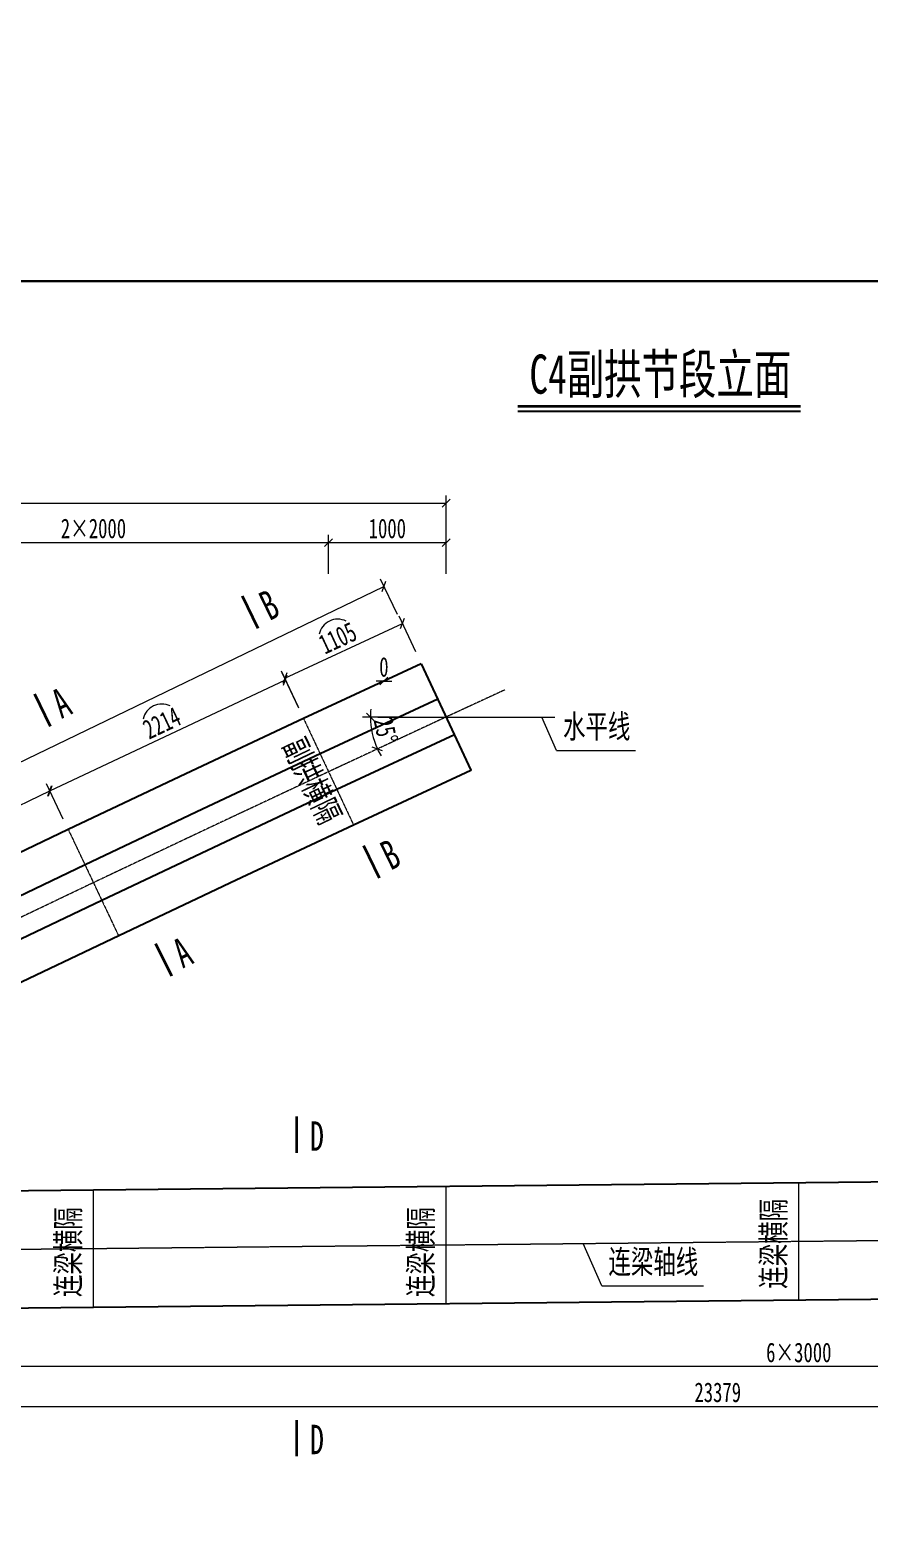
# Model space of a CAD drawing. Header units: millimetres. Extents: x -60009 to 63758, y -2164 to 95433.
# Drawn here: x -12021 to -4881, y 24024 to 36699 of the extents above; entities that cross this region are included whole.
import ezdxf
from ezdxf.enums import TextEntityAlignment as Align

# ---------------------------------------------------------------- set-up
doc = ezdxf.new("R2010")
doc.units = ezdxf.units.MM
doc.linetypes.add('CENTER2', pattern=[28.575000000000003, 19.05, -3.175, 3.175, -3.175])
doc.layers.get('Defpoints').update_dxf_attribs({"color": 8})
for name, color, linetype, lineweight in [('中心线', 2, 'CENTER2', 15), ('文字', 7, 'Continuous', 15), ('标注线及字体', 2, 'Continuous', 15), ('粗线', 3, 'Continuous', 35), ('细实线', 4, 'Continuous', 15), ('钢板粗线', 1, 'Continuous', 25)]:
    doc.layers.add(name, color=color, linetype=linetype, lineweight=lineweight)
doc.styles.add('111', font='仿宋_GB2312.TTF', dxfattribs={"width": 0.7})
doc.styles.add('BM_Dim', font='仿宋_GB2312.TTF', dxfattribs={"width": 0.85})
doc.dimstyles.new('200', dxfattribs={"dimscale": 0, "dimtxt": 2.5, "dimasz": 1, "dimexe": 1, "dimexo": 1, "dimgap": 0.6, "dimtad": 1, "dimdec": 0, "dimdsep": 46, "dimtxsty": '111', "dimblk": 'OBLIQUE', "dimcen": 0, "dimclrd": 4, "dimclre": 4, "dimclrt": 4, "dimadec": 1, "dimazin": 2, "dimtfac": 1, "dimtdec": 0, "dimtix": 1, "dimtmove": 2, "dimatfit": 3, "dimfxl": 4, "dimfxlon": 1, "dimtolj": 1, "dimlwd": -1, "dimlwe": -1, "dimarcsym": 0})

# ---------------------------------------------------------------- blocks, each defined once
blk = doc.blocks.new('_Oblique')
at = {"color": 0, "linetype": 'ByBlock', "lineweight": -2}
blk.add_line((-0.5, -0.5), (0.5, 0.5), dxfattribs=at)
blk = doc.blocks.new('*D548')
at = {"layer": 'Defpoints', "color": 0, "transparency": 16777216}
for p in [(-16496.8955078125, 58904.015625), (-15549.90102066441, 58828.74125844237), (-16363.86392326405, 58535.08490051881), (-15210.53631542522, 57888.08299207548), (-16024.50030008712, 57594.4296335563)]:
    blk.add_point(p, dxfattribs=at)
at = {"layer": '细实线', "color": 4, "transparency": 16777216}
for p, q in [((-15592.4964917386, 58946.80727928001), (-15705.6185528466, 59260.358727055)), ((-16406.45941299403, 58653.15101822927), (-16519.58143581399, 58966.70247981769))]:
    blk.add_line(p, q, dxfattribs=at)
blk.add_arc((7131023265738.222, -19765921068622.19), 21012927712990.55, 109.8381073048676, 109.8381073072271, dxfattribs=at)
at = {"layer": '细实线', "color": 4, "transparency": 16777216, "xscale": 66.66666666666666, "yscale": 66.66666666666666, "zscale": 66.66666666666666}
for p, rotation in [((-15682.994140625, 59197.6484375), 19.83810730486761), ((-16496.95703125, 58903.9921875), 199.8381073072271)]:
    blk.add_blockref('_Oblique', p, dxfattribs=dict(at, rotation=rotation))
at = {"layer": '细实线', "color": 4, "transparency": 16777216, "insert": (-16130.45365775884, 59163.02490104437), "char_height": 166.6666666666666, "attachment_point": 5, "rotation": 19.838107306047323, "style": '111'}
blk.add_mtext('865', dxfattribs=at)
blk = doc.blocks.new('*D550')
at = {"layer": 'Defpoints', "color": 0, "transparency": 16777216}
for p in [(-15549.90102066441, 58828.74125844237), (-16363.86392326405, 58535.08490051881), (-15210.53631542522, 57888.08299207548), (-16024.50030008712, 57594.4296335563), (-15060.97154212231, 57473.51662341796)]:
    blk.add_point(p, dxfattribs=at)
at = {"layer": '细实线', "color": 4, "transparency": 16777216}
for p, q in [((-15151.46846294913, 57724.35709551556), (-15038.34748387209, 57410.80525737111)), ((-15965.43138080851, 57430.70083569014), (-15852.3103676885, 57117.14900982747))]:
    blk.add_line(p, q, dxfattribs=at)
blk.add_arc((7131023265738.222, -19765921068622.19), 21012927711157.64, 109.8381073048676, 109.8381073072271, dxfattribs=at)
at = {"layer": '细实线', "color": 4, "transparency": 16777216, "xscale": 66.66666666666666, "yscale": 66.66666666666666, "zscale": 66.66666666666666}
for p, rotation in [((-15060.9716796875, 57473.515625), 19.83810730486761), ((-15874.9345703125, 57179.859375), 199.8381073072271)]:
    blk.add_blockref('_Oblique', p, dxfattribs=dict(at, rotation=rotation))
at = {"layer": '细实线', "color": 4, "transparency": 16777216, "insert": (-15508.43314994634, 57438.89208854437), "char_height": 166.6666666666666, "attachment_point": 5, "rotation": 19.83810730604733, "style": '111'}
blk.add_mtext('865', dxfattribs=at)
blk = doc.blocks.new('*D926')
at = {"layer": 'Defpoints', "color": 0, "transparency": 16777216}
for p in [(3519.946001190501, 26028.66645717498), (-14480.32922926577, 25834.39512440574), (-14480.32922926577, 25330.34693744308)]:
    blk.add_point(p, dxfattribs=at)
at = {"layer": '细实线', "color": 4, "transparency": 16777216}
for p, q in [((-14480.32922926577, 25597.01360410975), (-14480.32922926577, 25263.68027077641)), ((3519.946001190501, 25597.01360410974), (3519.946001190501, 25263.68027077641)), ((3519.946001190501, 25330.34693744308), (-14480.32922926577, 25330.34693744308))]:
    blk.add_line(p, q, dxfattribs=at)
at = {"layer": '细实线', "color": 4, "transparency": 16777216, "xscale": 66.66666666666666, "yscale": 66.66666666666666, "zscale": 66.66666666666666, "rotation": 180}
blk.add_blockref('_Oblique', (-14480.32922926577, 25330.34693744308), dxfattribs=at)
at = {"layer": '细实线', "color": 4, "transparency": 16777216, "xscale": 66.66666666666666, "yscale": 66.66666666666666, "zscale": 66.66666666666666}
blk.add_blockref('_Oblique', (3519.946001190501, 25330.34693744308), dxfattribs=at)
at = {"layer": '细实线', "color": 4, "transparency": 16777216, "insert": (-5480.191614037636, 25449.62621672236), "char_height": 166.6666666666666, "attachment_point": 5, "style": '111'}
blk.add_mtext('\\A1;6×3000', dxfattribs=at)
blk = doc.blocks.new('*D928')
at = {"layer": 'Defpoints', "color": 0, "transparency": 16777216}
for p in [(5519.946001190705, 25489.60029198393), (-17859.16497570644, 25430.62891478884), (5519.946001190705, 24991.40827929537)]:
    blk.add_point(p, dxfattribs=at)
at = {"layer": '细实线', "color": 4, "transparency": 16777216}
for p, q in [((-17859.16497570644, 25258.07494596204), (-17859.16497570644, 24924.74161262871)), ((5519.946001190705, 25258.07494596204), (5519.946001190705, 24924.74161262871)), ((-17859.16497570644, 24991.40827929537), (5519.946001190705, 24991.40827929537))]:
    blk.add_line(p, q, dxfattribs=at)
at = {"layer": '细实线', "color": 4, "transparency": 16777216, "xscale": 66.66666666666666, "yscale": 66.66666666666666, "zscale": 66.66666666666666, "rotation": 180}
blk.add_blockref('_Oblique', (-17859.16497570644, 24991.40827929537), dxfattribs=at)
at = {"layer": '细实线', "color": 4, "transparency": 16777216, "xscale": 66.66666666666666, "yscale": 66.66666666666666, "zscale": 66.66666666666666}
blk.add_blockref('_Oblique', (5519.946001190705, 24991.40827929537), dxfattribs=at)
at = {"layer": '细实线', "color": 4, "transparency": 16777216, "insert": (-6169.60948725787, 25110.68755857465), "char_height": 166.6666666666666, "attachment_point": 5, "style": '111'}
blk.add_mtext('\\A1;23379', dxfattribs=at)
blk = doc.blocks.new('*D935')
at = {"layer": 'Defpoints', "color": 0, "transparency": 16777216}
for p in [(-11851.53036116147, 30225.86842630516), (-11694.08135963901, 29897.63612441245), (-13698.47612236169, 28936.15258903909)]:
    blk.add_point(p, dxfattribs=at)
at = {"layer": '细实线', "color": 4, "transparency": 16777216}
for p, q in [((-13855.92512388415, 29264.3848909318), (-11851.53036116147, 30225.86842630516)), ((-11736.19643869937, 29985.43299330783), (-11880.363841777, 30285.9772845545)), ((-13740.59120142205, 29023.94945793446), (-13884.75860449968, 29324.49374918113))]:
    blk.add_line(p, q, dxfattribs=at)
at = {"layer": '细实线', "color": 4, "transparency": 16777216, "xscale": 66.66666666666666, "yscale": 66.66666666666666, "zscale": 66.66666666666666}
for p, rotation in [((-11851.53036116147, 30225.86842630516), 25.62646174925134), ((-13855.92512388415, 29264.3848909318), 205.6264617492513)]:
    blk.add_blockref('_Oblique', p, dxfattribs=dict(at, rotation=rotation))
at = {"layer": '细实线', "color": 4, "transparency": 16777216, "insert": (-12905.31629432681, 29852.67277797269), "char_height": 166.6666666666666, "attachment_point": 5, "rotation": 25.626461749251337, "style": '111'}
blk.add_mtext('\\A1;2223', dxfattribs=at)
blk = doc.blocks.new('*D936')
at = {"layer": 'Defpoints', "color": 0, "transparency": 16777216}
for p in [(-8850.843915448475, 31650.99398321113), (-8691.091941185457, 31307.87110322721), (-9692.590127717884, 30841.59117305501)]:
    blk.add_point(p, dxfattribs=at)
at = {"layer": '细实线', "color": 4, "transparency": 16777216}
for p, q in [((-8738.289747594212, 31409.24479415407), (-8878.982457412041, 31711.43128047539)), ((-9852.342101980901, 31184.71405303893), (-8850.843915448475, 31650.99398321113)), ((-9739.787934126638, 30942.96486398187), (-9880.480643944467, 31245.15135030319))]:
    blk.add_line(p, q, dxfattribs=at)
at = {"layer": '细实线', "color": 4, "transparency": 16777216, "xscale": 66.66666666666666, "yscale": 66.66666666666666, "zscale": 66.66666666666666}
for p, rotation in [((-8850.843915448475, 31650.99398321113), 24.96585817346695), ((-9852.342101980901, 31184.71405303893), 204.965858173467)]:
    blk.add_blockref('_Oblique', p, dxfattribs=dict(at, rotation=rotation))
at = {"layer": '细实线', "color": 4, "transparency": 16777216, "insert": (-9401.938183795446, 31525.98777701406), "char_height": 166.6666666666666, "attachment_point": 5, "rotation": 24.96585817346696, "style": '111'}
blk.add_mtext('\\A1;1105', dxfattribs=at)
blk = doc.blocks.new('*D937')
at = {"layer": 'Defpoints', "color": 0, "transparency": 16777216}
for p in [(-9008.781181705823, 31965.6529204122), (-8691.091941185487, 31307.87110322725), (-18307.70678094869, 26663.32942541741)]:
    blk.add_point(p, dxfattribs=at)
at = {"layer": '细实线', "color": 4, "transparency": 16777216}
for p, q in [((-18625.39602146903, 27321.11124260235), (-9008.781181705823, 31965.6529204122)), ((-8892.80682939025, 31725.52574428235), (-9037.774769784715, 32025.68471444466)), ((-18509.42166915345, 27080.98406647251), (-18654.38960954792, 27381.14303663481))]:
    blk.add_line(p, q, dxfattribs=at)
at = {"layer": '细实线', "color": 4, "transparency": 16777216, "xscale": 66.66666666666666, "yscale": 66.66666666666666, "zscale": 66.66666666666666}
for p, rotation in [((-9008.781181705823, 31965.6529204122), 25.77917402964194), ((-18625.39602146903, 27321.11124260235), 205.779174029642)]:
    blk.add_blockref('_Oblique', p, dxfattribs=dict(at, rotation=rotation))
at = {"layer": '细实线', "color": 4, "transparency": 16777216, "insert": (-13868.96361593398, 29750.79031839779), "char_height": 166.6666666666666, "attachment_point": 5, "rotation": 25.779174029641943, "style": '111'}
blk.add_mtext('\\A1;10679', dxfattribs=at)
blk = doc.blocks.new('*D940')
at = {"layer": 'Defpoints', "color": 0, "transparency": 16777216}
for p in [(-9480.053998809499, 32337.8383322837), (-9480.053998809499, 30389.01146304955), (-13479.58213088935, 28485.41255404383)]:
    blk.add_point(p, dxfattribs=at)
at = {"layer": '细实线', "color": 4, "transparency": 16777216}
for p, q in [((-13479.58213088935, 32071.17166561704), (-13479.58213088935, 32404.50499895037)), ((-13479.58213088935, 32337.8383322837), (-9480.053998809499, 32337.8383322837)), ((-9480.053998809499, 32071.17166561704), (-9480.053998809499, 32404.50499895037))]:
    blk.add_line(p, q, dxfattribs=at)
at = {"layer": '细实线', "color": 4, "transparency": 16777216, "xscale": 66.66666666666666, "yscale": 66.66666666666666, "zscale": 66.66666666666666, "rotation": 180}
blk.add_blockref('_Oblique', (-13479.58213088935, 32337.8383322837), dxfattribs=at)
at = {"layer": '细实线', "color": 4, "transparency": 16777216, "xscale": 66.66666666666666, "yscale": 66.66666666666666, "zscale": 66.66666666666666}
blk.add_blockref('_Oblique', (-9480.053998809499, 32337.8383322837), dxfattribs=at)
at = {"layer": '细实线', "color": 4, "transparency": 16777216, "insert": (-11479.81806484942, 32457.11761156298), "char_height": 166.6666666666666, "attachment_point": 5, "style": '111'}
blk.add_mtext('\\A1;2×2000', dxfattribs=at)
blk = doc.blocks.new('*D941')
at = {"layer": 'Defpoints', "color": 0, "transparency": 16777216}
for p in [(-8480.053998809493, 32337.8383322837), (-8480.053998809493, 30854.59085120015), (-9479.828930681928, 30389.11625013068)]:
    blk.add_point(p, dxfattribs=at)
at = {"layer": '细实线', "color": 4, "transparency": 16777216}
for p, q in [((-9479.828930681928, 32071.17166561704), (-9479.828930681928, 32404.50499895037)), ((-9479.828930681928, 32337.8383322837), (-8480.053998809493, 32337.8383322837)), ((-8480.053998809493, 32071.17166561704), (-8480.053998809493, 32404.50499895037))]:
    blk.add_line(p, q, dxfattribs=at)
at = {"layer": '细实线', "color": 4, "transparency": 16777216, "xscale": 66.66666666666666, "yscale": 66.66666666666666, "zscale": 66.66666666666666, "rotation": 180}
blk.add_blockref('_Oblique', (-9479.828930681928, 32337.8383322837), dxfattribs=at)
at = {"layer": '细实线', "color": 4, "transparency": 16777216, "xscale": 66.66666666666666, "yscale": 66.66666666666666, "zscale": 66.66666666666666}
blk.add_blockref('_Oblique', (-8480.053998809493, 32337.8383322837), dxfattribs=at)
at = {"layer": '细实线', "color": 4, "transparency": 16777216, "insert": (-8979.94146474571, 32457.11761156298), "char_height": 166.6666666666666, "attachment_point": 5, "style": '111'}
blk.add_mtext('\\A1;1000', dxfattribs=at)
blk = doc.blocks.new('*D944')
at = {"layer": 'Defpoints', "color": 0, "transparency": 16777216}
for p in [(-8480.053998809493, 32673.05787859966), (-8480.053998809493, 30854.59085120015), (-18307.70678094863, 26663.32942541729)]:
    blk.add_point(p, dxfattribs=at)
at = {"layer": '细实线', "color": 4, "transparency": 16777216}
for p, q in [((-18307.70678094863, 32406.39121193299), (-18307.70678094863, 32739.72454526633)), ((-8480.053998809493, 32406.39121193299), (-8480.053998809493, 32739.72454526633)), ((-18307.70678094863, 32673.05787859966), (-8480.053998809493, 32673.05787859966))]:
    blk.add_line(p, q, dxfattribs=at)
at = {"layer": '细实线', "color": 4, "transparency": 16777216, "xscale": 66.66666666666666, "yscale": 66.66666666666666, "zscale": 66.66666666666666, "rotation": 180}
blk.add_blockref('_Oblique', (-18307.70678094863, 32673.05787859966), dxfattribs=at)
at = {"layer": '细实线', "color": 4, "transparency": 16777216, "xscale": 66.66666666666666, "yscale": 66.66666666666666, "zscale": 66.66666666666666}
blk.add_blockref('_Oblique', (-8480.053998809493, 32673.05787859966), dxfattribs=at)
at = {"layer": '细实线', "color": 4, "transparency": 16777216, "insert": (-13393.88038987906, 32792.33715787894), "char_height": 166.6666666666666, "attachment_point": 5, "style": '111'}
blk.add_mtext('\\A1;9828', dxfattribs=at)
blk = doc.blocks.new('*D945')
at = {"layer": 'Defpoints', "color": 0, "transparency": 16777216}
for p in [(-13262.32930837893, 28036.27665716622), (-14260.86245485647, 27551.25481827528), (-13494.77901334395, 27331.86201993198), (5519.946001190501, 27008.60525889921), (-15809.59141918989, 26790.5232594314)]:
    blk.add_point(p, dxfattribs=at)
at = {"layer": '细实线', "color": 4, "transparency": 16777216}
blk.add_arc((-15827.38435474141, 26790.34133711002), 2394.638245881813, 0.585795300140205, 25.9074376870824, dxfattribs=at)
at = {"layer": '细实线', "color": 4, "transparency": 16777216, "xscale": 66.66666666666666, "yscale": 66.66666666666666, "zscale": 66.66666666666666}
for p, rotation in [((-13673.40469220859, 27836.60322690384), 115.9074376870824), ((-13432.87126513692, 26814.82382784767), 270.5857953001402)]:
    blk.add_blockref('_Oblique', p, dxfattribs=dict(at, rotation=rotation))
at = {"layer": '细实线', "color": 4, "transparency": 16777216, "insert": (-13380.35515654782, 27366.38771241336), "char_height": 166.6666666666666, "attachment_point": 5, "rotation": 283.24661649361127, "style": '111'}
blk.add_mtext('\\A1;25.3%%d', dxfattribs=at)
blk = doc.blocks.new('*D946')
at = {"layer": 'Defpoints', "color": 0}
for p in [(-8691.091941185463, 31307.8711032272), (-8691.091941185487, 31307.87110322725), (-9009.347909602115, 31160.10940360525)]:
    blk.add_point(p, dxfattribs=at)
at = {"layer": '细实线', "color": 4}
for p, q in [((-8767.478851535841, 31272.4057519931), (-9069.815174118654, 31132.03531650823)), ((-8767.478851535865, 31272.40575199315), (-9069.815174118678, 31132.03531650828)), ((-9009.347909602091, 31160.1094036052), (-9076.014576268757, 31160.1094036052)), ((-9009.347909602091, 31160.1094036052), (-9009.347909602115, 31160.10940360525)), ((-9009.347909602115, 31160.10940360525), (-8942.681242935449, 31160.10940360525))]:
    blk.add_line(p, q, dxfattribs=at)
at = {"layer": '细实线', "color": 4, "xscale": 66.66666666666666, "yscale": 66.66666666666666, "zscale": 66.66666666666666}
blk.add_blockref('_Oblique', (-9009.347909602091, 31160.1094036052), dxfattribs=at)
at = {"layer": '细实线', "color": 4, "xscale": 66.66666666666666, "yscale": 66.66666666666666, "zscale": 66.66666666666666, "rotation": 180}
blk.add_blockref('_Oblique', (-9009.347909602115, 31160.10940360525), dxfattribs=at)
at = {"layer": '细实线', "color": 4, "insert": (-9009.347909602104, 31279.38868288451), "char_height": 166.6666666666666, "attachment_point": 5, "style": '111'}
blk.add_mtext('\\A1;0', dxfattribs=at)
blk = doc.blocks.new('*D948')
at = {"layer": 'Defpoints', "color": 0, "transparency": 16777216}
for p in [(-8720.684110627712, 30854.58960365275), (-8480.053998809499, 30854.59085120015), (-8448.647363893377, 30854.58960365275), (-9117.695953096323, 30761.31910776361), (-9480.053998809499, 30389.01146304955)]:
    blk.add_point(p, dxfattribs=at)
at = {"layer": '细实线', "color": 4, "transparency": 16777216}
blk.add_line((-8857.814739718093, 30854.58960365275), (-9191.148073051425, 30854.58960365275), dxfattribs=at)
for start, end in [(174.070022719099, 180), (180, 204.965716307831), (204.965716307831, 210.8956935887321)]:
    blk.add_arc((-8480.056678368412, 30854.58960365275), 644.4247280163463, start, end, dxfattribs=at)
at = {"layer": '细实线', "color": 4, "transparency": 16777216, "xscale": 66.66666666666666, "yscale": 66.66666666666666, "zscale": 66.66666666666666}
for p, rotation in [((-9124.481406384759, 30854.58960365275), 270), ((-9064.266684612245, 30582.59346639429), 114.965716307831)]:
    blk.add_blockref('_Oblique', p, dxfattribs=dict(at, rotation=rotation))
at = {"layer": '细实线', "color": 4, "transparency": 16777216, "insert": (-8994.547274351049, 30740.69126522807), "char_height": 166.6666666666666, "attachment_point": 5, "rotation": 282.48285815391546, "style": '111'}
blk.add_mtext('\\A1;25%%d', dxfattribs=at)
blk = doc.blocks.new('*D1117')
at = {"layer": 'Defpoints', "color": 0, "transparency": 16777216}
for p in [(-9847.511939798176, 31170.07520141937), (-9692.590127717895, 30841.59117305503), (-11694.82407579754, 29897.28434331442)]:
    blk.add_point(p, dxfattribs=at)
at = {"layer": '细实线', "color": 4, "transparency": 16777216}
for p, q in [((-9733.761064753504, 30928.88679055002), (-9875.949658559344, 31230.37230413671)), ((-11849.74588787783, 30225.76837167877), (-9847.511939798176, 31170.07520141937)), ((-11735.99501283315, 29984.57996080942), (-11878.18360663899, 30286.0654743961))]:
    blk.add_line(p, q, dxfattribs=at)
at = {"layer": '细实线', "color": 4, "transparency": 16777216, "xscale": 66.66666666666666, "yscale": 66.66666666666666, "zscale": 66.66666666666666}
for p, rotation in [((-9847.511939798176, 31170.07520141937), 25.24981258494321), ((-11849.74588787783, 30225.76837167877), 205.2498125849432)]:
    blk.add_blockref('_Oblique', p, dxfattribs=dict(at, rotation=rotation))
at = {"layer": '细实线', "color": 4, "transparency": 16777216, "insert": (-10898.74078581714, 30804.17505944557), "char_height": 166.6666666666666, "attachment_point": 5, "rotation": 25.249812584943204, "style": '111'}
blk.add_mtext('\\A1;2214', dxfattribs=at)

msp = doc.modelspace()

# ---------------------------------------------------------------- linework, layer by layer
at = {"color": 4}
msp.add_line((-7871.431482927356, 33456.64685416875), (-5464.734795004041, 33456.64685416875), dxfattribs=at)
at = {"color": 6, "const_width": 23.9999999125103}
msp.add_lwpolyline([(-7871.431482927356, 33496.64685402292), (-5464.734795004041, 33496.64685402292)], dxfattribs=at)
at = {"layer": 'Defpoints'}
for points in [[(-19316.82094484377, 51614.16693591246), (6349.845721822898, 51614.16693591246), (6349.845721822894, 34560.83363362814), (-19316.82094484377, 34560.83363362814)], [(-19316.82094484377, 34560.83363362814), (6349.845721822898, 34560.83363362814), (6349.845721822894, 17507.50033134381), (-19316.82094484377, 17507.50033134382)]]:
    msp.add_lwpolyline(points, close=True, dxfattribs=at)
for points in [[(-8550.399993657778, 31005.68429876719), (-9550.649884581104, 30539.98856655341), (-10551.14812125363, 30070.14421091683), (-11551.64403878967, 29596.26795495838), (-12552.1376355626, 29118.35981815195), (-13552.62891013413, 28636.41981990028), (-14553.11786139696, 28150.44797946272), (-15553.60448850959, 27660.44431598197), (-16554.08879076741, 27166.40884854314), (-17554.5707678843, 26668.34159603161), (-17830.54007868075, 26529.8441064456), (-18158.19286081919, 26365.40883771581)], [(-8409.7080461301, 30703.49749430717), (-9409.458155388798, 30238.03445013502), (-10408.95991902923, 29768.65804857623), (-11408.46400178179, 29295.25156660235), (-12407.97040533195, 28817.81498471169), (-13407.47913102816, 28336.34828354446), (-14406.99018003139, 27850.85144381557), (-15406.5035532567, 27361.32444634649), (-16406.01925125078, 26867.76727212937), (-17405.53727448186, 26370.17990218888), (-17681.02615855131, 26231.92351874409), (-18008.67894068974, 26067.48825001429)]]:
    msp.add_lwpolyline(points, dxfattribs=at)
at = {"layer": '中心线', "ltscale": 0.15}
for p, q in [((-9692.590127717895, 30841.59117305503), (-9267.516707185381, 29936.42927712813)), ((-11694.08135963901, 29897.63612441245), (-11266.02663798001, 28993.88330684262)), ((-5480.053998809499, 25896.13671601118), (-5480.053998809499, 26896.13671601118)), ((-11480.0539988095, 25834.79023807225), (-11480.0539988095, 26834.79023807225)), ((-8480.053998809499, 25865.46347704172), (-8480.053998809499, 26865.46347704172)), ((-17980.0539988102, 26268.3315536384), (5519.946001190618, 26508.60525889922))]:
    msp.add_line(p, q, dxfattribs=at)
msp.add_lwpolyline([(-7980.053450412541, 31085.36530320038), (-8480.053998809499, 30854.59085120015), (-9480.053998809499, 30389.01146304955), (-10480.0539988095, 29919.40108452535), (-11480.0539988095, 29445.75971562754), (-12480.0539988095, 28968.08735635616), (-13480.0539988095, 28486.38400671117), (-14480.0539988095, 28000.64966669258), (-15480.0539988095, 27510.88433630041), (-16480.0539988095, 27017.08801553464), (-17480.0539988095, 26519.26070439523), (-17980.0539988102, 26268.3315536384)], dxfattribs=at)
at = {"layer": '粗线'}
for p, q in [((-10077.76701674934, 31606.39194755792), (-10211.97818427643, 31882.697649022)), ((-11845.50117352213, 30773.15093078863), (-11979.71234104922, 31049.45663225271)), ((-9046.633457337413, 29483.55756137345), (-9180.8446248645, 29759.86326283753)), ((-10814.36761411021, 28650.31654460416), (-10948.57878163729, 28926.62224606824)), ((-9749.612608412825, 27149.11725636386), (-9749.612608412823, 27456.29388006844)), ((-9749.612608412825, 24568.45832561891), (-9749.612608412823, 24875.63494932349))]:
    msp.add_line(p, q, dxfattribs=at)
at = {"layer": '细实线', "color": 8}
msp.add_line((-9061.432506234376, 30854.58960365275), (-7555.929164204345, 30854.58960365275), dxfattribs=at)
at = {"layer": '细实线'}
for p, q in [((-7540.393579697689, 30570.14046488144), (-7664.566693133056, 30854.58960365275)), ((-7540.393579697689, 30570.14046488144), (-6870.537726283726, 30570.14046488144)), ((-7155.612480580383, 26016.67434608513), (-7313.081116322606, 26377.39508974018)), ((-7155.612480580383, 26016.67434608513), (-6292.026898142915, 26016.67434608513))]:
    msp.add_line(p, q, dxfattribs=at)
for centre, start, end in [((-9401.938183795446, 31525.98777701406), 63.76792570294852, 168.1893956750257), ((-10898.74078581714, 30804.17505944557), 63.76792570295827, 168.1893956750262)]:
    msp.add_arc(centre, 160.5042684870527, start, end, dxfattribs=at)
at = {"layer": '钢板粗线'}
for p, q in [((-8691.091941185487, 31307.87110322725), (-8269.014894768787, 30401.30810407824)), ((-15809.59141918989, 26790.5232594314), (5519.946001190501, 27008.60525889921)), ((-17859.16497570644, 25769.56757293655), (5519.946001190734, 26008.60525889922))]:
    msp.add_line(p, q, dxfattribs=at)
for points in [[(-8691.091941185457, 31307.87110322721), (-9691.841613773448, 30841.94268297178), (-10693.33632347798, 30371.63037325746), (-11694.82407579753, 29897.28434331443), (-12696.30486579328, 29418.90465159219), (-13697.77868924006, 28936.49135625613), (-14699.24554276253, 28450.04451510988), (-15700.70542376251, 27959.56418561743), (-16702.15833028402, 27465.05042495692), (-17703.60426128675, 26966.50328987434), (-17980.0539988102, 26827.76469414712), (-17980.0539988102, 26827.76469414712), (-18307.70678094863, 26663.32942541732)], [(-8269.014894768816, 30401.30810407833), (-8269.768045146675, 30400.96048872815), (-9268.26638384555, 29936.08024312732), (-10266.77167414101, 29467.17179579323), (-11265.28392182147, 28994.23508794066), (-12263.80313182571, 28517.27006112013), (-13262.32930837893, 28036.27665716622), (-14260.86245485647, 27551.25481827528), (-15259.40257385648, 27062.20448698339), (-16257.94966733498, 26569.12560611236), (-16680.0539988102, 26358.99054175375)]]:
    msp.add_lwpolyline(points, dxfattribs=at)

# ---------------------------------------------------------------- texts
at = {"layer": '文字', "style": 'BM_Dim', "width": 0.7}
for s, rotation, p in [('B', 25.90743768424075, (-9931.084572271102, 31696.17689316038)), ('A', 25.90743768424075, (-11698.81872904389, 30862.93587639109)), ('B', 25.90743768424075, (-8899.951012859174, 29573.34250697591)), ('A', 25.90743768424075, (-10667.68516963197, 28740.10149020662)), ('D', 359.9999999999997, (-9578.442883791282, 27165.79062878616)), ('D', 359.9999999999997, (-9578.442883791282, 24585.13169804121))]:
    msp.add_text(s, height=249.999999088649, rotation=rotation, dxfattribs=at).set_placement(p, align=Align.CENTER)
for s, p in [('水平线', (-7199.033220581716, 30614.69774234669)), ('连梁轴线', (-6717.387256952657, 26061.23162355038))]:
    msp.add_text(s, height=199.9999992709192, dxfattribs=at).set_placement(p, align=Align.BOTTOM_CENTER)
for s, rotation, p in [('副拱横隔', 295.5823046756082, (-9763.201946908905, 30244.40137976599)), ('连梁横隔', 90.00000000001222, (-5535.822148224317, 26374.32023904526)), ('连梁横隔', 90.00000000001222, (-11535.82214822432, 26303.54398844164)), ('连梁横隔', 90.00000000001222, (-8535.822148224317, 26303.54398844164))]:
    msp.add_text(s, height=199.9999992709192, rotation=rotation, dxfattribs=at).set_placement(p, align=Align.BOTTOM_CENTER)
at = {"layer": '标注线及字体', "color": 0, "style": '111', "width": 0.7}
msp.add_text('C4副拱节段立面', height=333.3333321181987, dxfattribs=at).set_placement((-6657.993048912391, 33777.31711375577), align=Align.MIDDLE)

# ---------------------------------------------------------------- dimensions: what is measured, and where the dimension line sits
at = {"layer": '细实线'}
for base, picture, middle in [((-16496.8955078125, 58904.015625), '*D548', (-16130.45365775884, 59163.02490104437)), ((-15060.97154212231, 57473.51662341796), '*D550', (-15508.43314994634, 57438.89208854437))]:
    dim = msp.add_angular_dim_2l(base=base, line1=((-16024.50030008712, 57594.4296335563), (-16363.86392326405, 58535.08490051881)), line2=((-15549.90102066441, 58828.74125844237), (-15210.53631542522, 57888.08299207548)), text='865', dimstyle='200', override={"dimscale": 66.66666666666666, "dimtxsty": '111', "dimblk": 'Oblique'}, dxfattribs=at)
    dim.commit()
    dim.dimension.update_dxf_attribs({"geometry": picture, "text_midpoint": middle})
for base, p1, p2, picture, middle in [((-8480.053998809493, 32673.05787859966), (-18307.70678094863, 26663.32942541729), (-8480.053998809493, 30854.59085120015), '*D944', (-13393.88038987906, 32792.33715787894)), ((-8480.053998809493, 32337.8383322837), (-9479.828930681928, 30389.11625013068), (-8480.053998809493, 30854.59085120015), '*D941', (-8979.94146474571, 32457.11761156298)), ((5519.946001190705, 24991.40827929537), (-17859.16497570644, 25430.62891478884), (5519.946001190705, 25489.60029198393), '*D928', (-6169.60948725787, 25110.68755857465))]:
    dim = msp.add_linear_dim(base=base, p1=p1, p2=p2, dimstyle='200', override={"dimscale": 66.66666666666666, "dimblk": 'Oblique'}, dxfattribs=at)
    dim.commit()
    dim.dimension.update_dxf_attribs({"geometry": picture, "text_midpoint": middle})
dim = msp.add_linear_dim(base=(-9480.053998809499, 32337.8383322837), p1=(-13479.58213088935, 28485.41255404383), p2=(-9480.053998809499, 30389.01146304955), text='2×2000', dimstyle='200', override={"dimscale": 66.66666666666666, "dimtxsty": '111', "dimblk": 'Oblique'}, dxfattribs=at)
dim.commit()
dim.dimension.update_dxf_attribs({"geometry": '*D940', "text_midpoint": (-11479.81806484942, 32457.11761156298)})
for p1, p2, distance, picture, middle in [((-18307.70678094869, 26663.32942541741), (-8691.091941185487, 31307.87110322725), 730.481603164326, '*D937', (-13868.96361593398, 29750.79031839779)), ((-9692.590127717884, 30841.59117305501), (-8691.091941185457, 31307.87110322721), 378.48910690981677, '*D936', (-9401.938183795446, 31525.98777701406)), ((-8691.091941185463, 31307.8711032272), (-8691.091941185487, 31307.87110322725), 350.88513976512115, '*D946', (-9009.347909602104, 31279.38868288451)), ((-11694.82407579754, 29897.28434331442), (-9692.590127717895, 30841.59117305503), 363.1838718179875, '*D1117', (-10898.74078581714, 30804.17505944557)), ((-13698.47612236169, 28936.15258903909), (-11694.08135963901, 29897.63612441245), 364.04207460979865, '*D935', (-12905.31629432681, 29852.67277797269))]:
    dim = msp.add_aligned_dim(p1=p1, p2=p2, distance=distance, dimstyle='200', override={"dimscale": 66.66666666666666, "dimblk": 'Oblique'}, dxfattribs=at)
    dim.commit()
    dim.dimension.update_dxf_attribs({"geometry": picture, "text_midpoint": middle})
for base, line1, line2, picture, middle in [((-9117.695953096323, 30761.31910776361), ((-8448.647363893377, 30854.58960365275), (-8720.684110627712, 30854.58960365275)), ((-8480.053998809499, 30854.59085120015), (-9480.053998809499, 30389.01146304955)), '*D948', (-8994.547274351049, 30740.69126522807)), ((-13494.77901334395, 27331.86201993198), ((-13262.32930837893, 28036.27665716622), (-14260.86245485647, 27551.25481827528)), ((-15809.59141918989, 26790.5232594314), (5519.946001190501, 27008.60525889921)), '*D945', (-13380.35515654782, 27366.38771241336))]:
    dim = msp.add_angular_dim_2l(base=base, line1=line1, line2=line2, dimstyle='200', override={"dimscale": 66.66666666666666, "dimblk": 'Oblique'}, dxfattribs=at)
    dim.commit()
    dim.dimension.update_dxf_attribs({"geometry": picture, "text_midpoint": middle})
dim = msp.add_linear_dim(base=(-14480.32922926577, 25330.34693744308), p1=(3519.946001190501, 26028.66645717498), p2=(-14480.32922926577, 25834.39512440574), angle=180, text='6×3000', dimstyle='200', override={"dimscale": 66.66666666666666, "dimtxsty": '111', "dimblk": 'Oblique'}, dxfattribs=at)
dim.commit()
dim.dimension.update_dxf_attribs({"geometry": '*D926', "text_midpoint": (-5480.191614037636, 25449.62621672236)})

doc.saveas('drawing.dxf')
